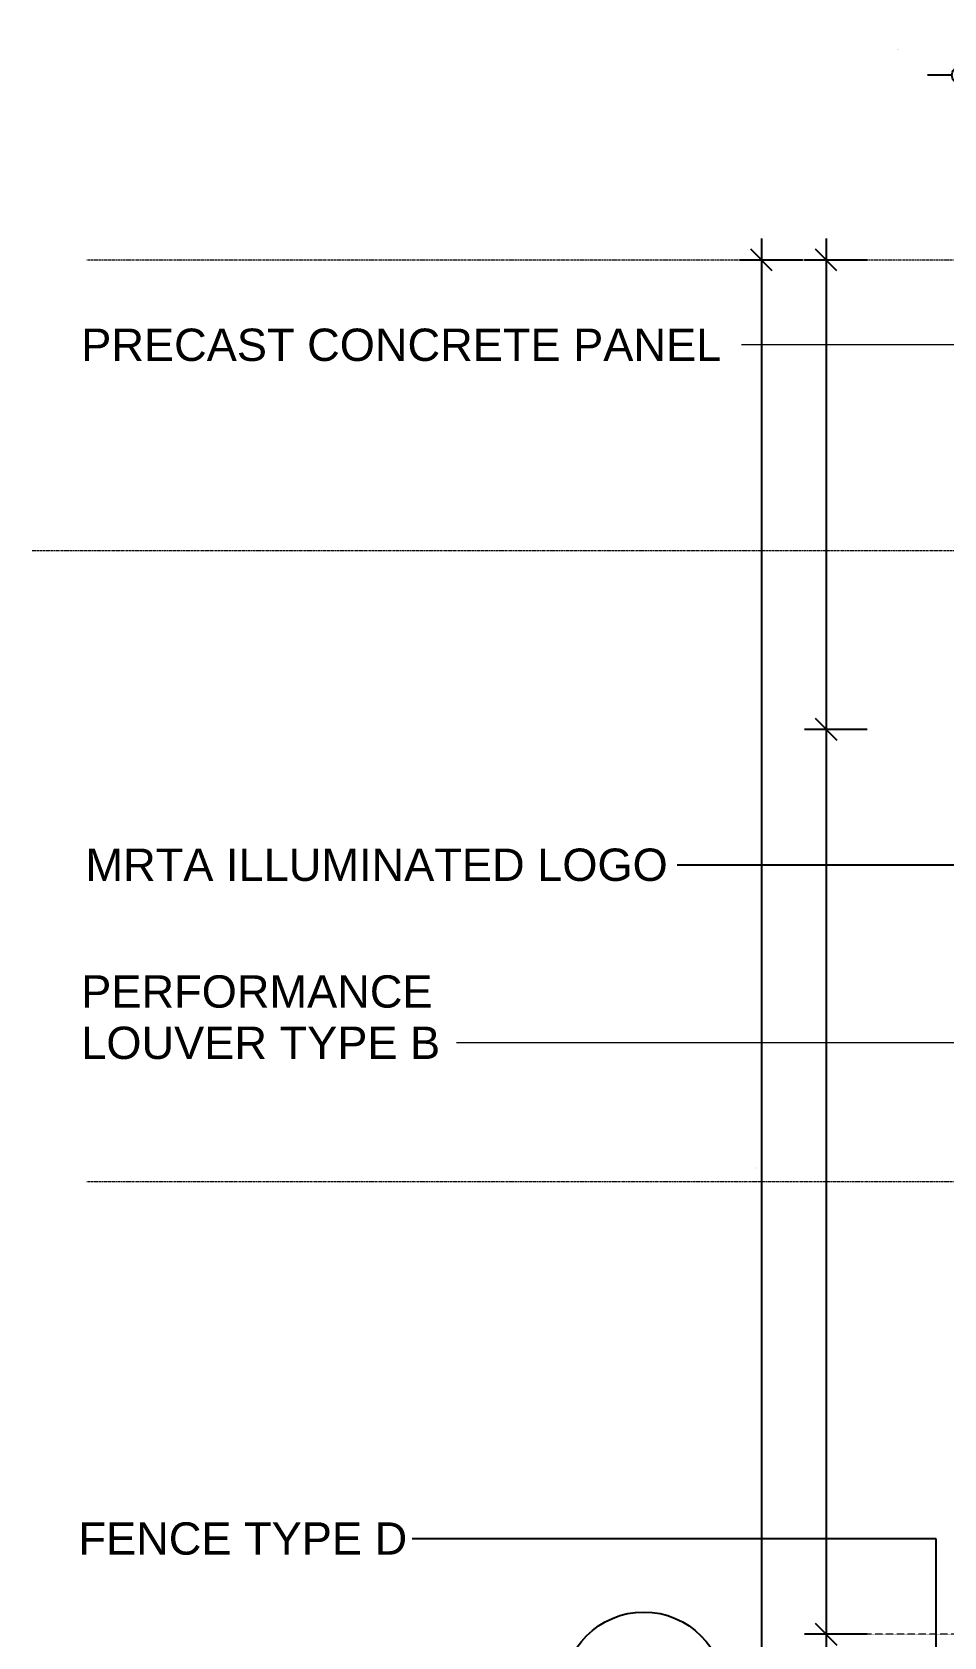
# Model space of a CAD drawing. Header units: millimetres. Extents: x -153298 to 620751, y -313239 to 250031.
# Drawn here: x 79838 to 88296, y -290922 to -276032 of the extents above; entities that cross this region are included whole.
import ezdxf

# ---------------------------------------------------------------- set-up
doc = ezdxf.new("R2010")
doc.units = ezdxf.units.MM
doc.linetypes.add('Centre', pattern=[31.75, 6.35, -4.7625, 15.875, -4.7625])
doc.linetypes.add('DPA_Hidden 50', pattern=[3, 2, -1])
for name, color, linetype, lineweight in [('A-ANNO-DIMS', 7, 'Continuous', 9), ('A-ANNO-KEYN', 7, 'Continuous', 25), ('A-ANNO-NOTE', 7, 'Continuous', 35), ('A-DETL', 7, 'Continuous', 70), ('A-FLOR-LEVL', 7, 'Continuous', 35), ('G-ANNO-TEXT', 7, 'Continuous', 9)]:
    doc.layers.add(name, color=color, linetype=linetype, lineweight=lineweight)
doc.styles.add('Arial_2', font='arial.ttf', dxfattribs={"height": 3})
doc.dimstyles.new('DPA-DIM-3_0_C-T', dxfattribs={"dimscale": 304.8, "dimtxt": 306.07782, "dimasz": 0.492126, "dimexe": 0.656168, "dimexo": 0.0625, "dimgap": 0.164042, "dimtad": 0, "dimjust": 2, "dimdec": 0, "dimzin": 0, "dimdsep": 46, "dimtxsty": 'Arial_2', "dimblk1": 'DOTBLANK', "dimblk2": 'OBLIQUE', "dimsah": 1, "dimcen": 0.09, "dimdle": 0.656168, "dimclrd": 7, "dimclre": 7, "dimclrt": 7, "dimadec": 8, "dimazin": 0, "dimtfac": 1, "dimtdec": 4, "dimtix": 1, "dimtmove": 2, "dimatfit": 3, "dimfxl": 1.312336, "dimfxlon": 1, "dimtvp": 1, "dimtolj": 1, "dimtzin": 0, "dimarcsym": 2})
doc.dimstyles.new('DPA-DIM-3_0_T-T', dxfattribs={"dimscale": 304.8, "dimtxt": 306.07782, "dimasz": 0.656168, "dimexe": 0.656168, "dimexo": 0.0625, "dimgap": 0.164042, "dimtad": 1, "dimdec": 0, "dimzin": 0, "dimdsep": 46, "dimtxsty": 'Arial_2', "dimblk1": 'OBLIQUE', "dimblk2": 'OBLIQUE', "dimsah": 1, "dimcen": 0.09, "dimdle": 0.656168, "dimclrd": 7, "dimclre": 7, "dimclrt": 7, "dimadec": 8, "dimazin": 0, "dimtfac": 1, "dimtdec": 4, "dimtix": 1, "dimtmove": 0, "dimatfit": 3, "dimfxl": 1.312336, "dimfxlon": 1, "dimtvp": 1, "dimtolj": 1, "dimtzin": 0, "dimarcsym": 2})

# ---------------------------------------------------------------- blocks, each defined once
blk = doc.blocks.new('_Oblique')
at = {"color": 7, "linetype": 'ByBlock', "lineweight": -2}
blk.add_line((-0.5, -0.5), (0.5, 0.5), dxfattribs=at)
blk = doc.blocks.new('*D3771')
at = {"layer": 'A-ANNO-DIMS', "color": 7, "lineweight": -2, "transparency": 16777216}
for p, q in [((87204, -277947), (87204, -282702)), ((87585, -278147), (87004, -278147)), ((87585, -282502), (87004, -282502))]:
    blk.add_line(p, q, dxfattribs=at)
at = {"layer": 'DEFPOINTS', "color": 7, "transparency": 16777216}
for p in [(87604, -278147), (87204, -282502), (87604, -282502)]:
    blk.add_point(p, dxfattribs=at)
at = {"layer": 'A-ANNO-DIMS', "color": 7, "lineweight": -2, "transparency": 16777216, "xscale": 200, "yscale": 200, "zscale": 200}
for p, rotation in [((87204, -278147), 90), ((87204, -282502), 270)]:
    blk.add_blockref('_Oblique', p, dxfattribs=dict(at, rotation=rotation))
at = {"layer": 'A-ANNO-DIMS', "color": 7, "transparency": 16777216, "insert": (87152, -280324), "char_height": 3, "width": 1107.53, "attachment_point": 5, "rotation": 90, "style": 'Arial_2'}
blk.add_mtext('\\A1;4355', dxfattribs=at)
blk = doc.blocks.new('*D3772')
at = {"layer": 'A-ANNO-DIMS', "color": 7, "lineweight": -2, "transparency": 16777216}
for p, q in [((87204, -282302), (87204, -291097)), ((87585, -282502), (87004, -282502)), ((87585, -290897), (87004, -290897))]:
    blk.add_line(p, q, dxfattribs=at)
at = {"layer": 'DEFPOINTS', "color": 7, "transparency": 16777216}
for p in [(87604, -282502), (87204, -290897), (87604, -290897)]:
    blk.add_point(p, dxfattribs=at)
at = {"layer": 'A-ANNO-DIMS', "color": 7, "lineweight": -2, "transparency": 16777216, "xscale": 200, "yscale": 200, "zscale": 200}
for p, rotation in [((87204, -282502), 90), ((87204, -290897), 270)]:
    blk.add_blockref('_Oblique', p, dxfattribs=dict(at, rotation=rotation))
at = {"layer": 'A-ANNO-DIMS', "color": 7, "transparency": 16777216, "insert": (87152, -286699), "char_height": 3, "width": 1107.53, "attachment_point": 5, "rotation": 90, "style": 'Arial_2'}
blk.add_mtext('\\A1;8395', dxfattribs=at)
blk = doc.blocks.new('*D3773')
at = {"layer": 'A-ANNO-DIMS', "color": 7, "lineweight": -2, "transparency": 16777216}
for p, q in [((87204, -290697), (87204, -295197)), ((87585, -290897), (87004, -290897)), ((87585, -294997), (87004, -294997))]:
    blk.add_line(p, q, dxfattribs=at)
at = {"layer": 'DEFPOINTS', "color": 7, "transparency": 16777216}
for p in [(87604, -290897), (87204, -294997), (87604, -294997)]:
    blk.add_point(p, dxfattribs=at)
at = {"layer": 'A-ANNO-DIMS', "color": 7, "lineweight": -2, "transparency": 16777216, "xscale": 200, "yscale": 200, "zscale": 200}
for p, rotation in [((87204, -290897), 90), ((87204, -294997), 270)]:
    blk.add_blockref('_Oblique', p, dxfattribs=dict(at, rotation=rotation))
at = {"layer": 'A-ANNO-DIMS', "color": 7, "transparency": 16777216, "insert": (87152, -292947), "char_height": 3, "width": 1107.53, "attachment_point": 5, "rotation": 90, "style": 'Arial_2'}
blk.add_mtext('\\A1;4100', dxfattribs=at)
blk = doc.blocks.new('_DotBlank')
at = {"color": 7, "linetype": 'ByBlock', "lineweight": -2}
blk.add_line((-0.5, 0), (-1, 0), dxfattribs=at)
blk.add_circle((0, 0), 0.5, dxfattribs=at)
blk = doc.blocks.new('*D3684')
at = {"layer": 'A-ANNO-DIMS', "color": 7, "lineweight": -2, "transparency": 16777216}
for p, q in [((88445, -276051), (88445, -276632)), ((88568, -276813), (88568, -276232)), ((88295, -276432), (88145, -276432)), ((88445, -276432), (88568, -276432)), ((88568, -276432), (88718, -276432))]:
    blk.add_line(p, q, dxfattribs=at)
at = {"layer": 'DEFPOINTS', "color": 7, "transparency": 16777216}
for p in [(88445, -276032), (88568, -276432), (88568, -276832)]:
    blk.add_point(p, dxfattribs=at)
at = {"layer": 'A-ANNO-DIMS', "color": 7, "lineweight": -2, "transparency": 16777216, "xscale": 150, "yscale": 150, "zscale": 150}
blk.add_blockref('_DotBlank', (88445, -276432), dxfattribs=at)
at = {"layer": 'A-ANNO-DIMS', "color": 7, "lineweight": -2, "transparency": 16777216, "xscale": 150, "yscale": 150, "zscale": 150, "rotation": 180}
blk.add_blockref('_Oblique', (88568, -276432), dxfattribs=at)
at = {"layer": 'A-ANNO-DIMS', "color": 7, "transparency": 16777216, "insert": (87866, -276191), "char_height": 3, "width": 830.65, "attachment_point": 1, "line_spacing_factor": 0.941778, "style": 'Arial_2'}
blk.add_mtext('\\A1;123', dxfattribs=at)
blk = doc.blocks.new('*D3714')
at = {"layer": 'A-ANNO-DIMS', "color": 7, "lineweight": -2, "transparency": 16777216}
for p, q in [((86604, -277947), (86604, -295197)), ((86985, -278147), (86404, -278147)), ((86985, -294997), (86404, -294997))]:
    blk.add_line(p, q, dxfattribs=at)
at = {"layer": 'DEFPOINTS', "color": 7, "transparency": 16777216}
for p in [(87004, -278147), (86604, -294997), (87004, -294997)]:
    blk.add_point(p, dxfattribs=at)
at = {"layer": 'A-ANNO-DIMS', "color": 7, "lineweight": -2, "transparency": 16777216, "xscale": 200, "yscale": 200, "zscale": 200}
for p, rotation in [((86604, -278147), 90), ((86604, -294997), 270)]:
    blk.add_blockref('_Oblique', p, dxfattribs=dict(at, rotation=rotation))
at = {"layer": 'A-ANNO-DIMS', "color": 7, "transparency": 16777216, "insert": (86552, -286572), "char_height": 3, "width": 1384.41, "attachment_point": 5, "rotation": 90, "style": 'Arial_2'}
blk.add_mtext('\\A1;16850', dxfattribs=at)

msp = doc.modelspace()

# ---------------------------------------------------------------- linework, layer by layer
at = {"layer": 'A-ANNO-KEYN', "color": 7}
for p, q in [((89898.9398, -283761.9023), (85822.2853, -283761.9023)), ((88224.1294, -290013.1254), (83363.0965, -290013.1254)), ((88224.1294, -293409.25), (88224.1294, -290013.1254))]:
    msp.add_line(p, q, dxfattribs=at)
at = {"layer": 'A-ANNO-NOTE', "color": 7, "lineweight": 25}
msp.add_circle((85512.1188, -291440.5976), 750, dxfattribs=at)
at = {"layer": 'A-DETL', "color": 7, "linetype": 'DPA_Hidden 50', "lineweight": 9}
msp.add_line((88567.88, -290896.753), (87203.9473, -290896.753), dxfattribs=at)
at = {"layer": 'A-FLOR-LEVL', "color": 7, "linetype": 'Centre', "lineweight": 9}
for p, q in [((80346.0738, -278146.753), (144086.7932, -278146.753)), ((79837.5395, -280841.6324), (143578.2589, -280841.6324)), ((80346.0738, -286696.753), (144086.7932, -286696.753))]:
    msp.add_line(p, q, dxfattribs=at)
at = {"layer": 'G-ANNO-TEXT', "color": 7}
for p, q in [((86426.2677, -278933.3988), (86419.1532, -278933.3988)), ((97876.9628, -278933.3988), (86426.2677, -278933.3988)), ((83785.514, -285409.6488), (83773.3198, -285409.6488)), ((89065.432, -285409.6488), (83785.514, -285409.6488))]:
    msp.add_line(p, q, dxfattribs=at)

# ---------------------------------------------------------------- texts
at = {"layer": 'A-ANNO-KEYN', "color": 7, "lineweight": 9, "char_height": 300, "attachment_point": 1, "style": 'Arial_2'}
for s, insert, width in [('MRTA ILLUMINATED LOGO', (80332.2853, -283607.5481), 6645.989375), ('FENCE TYPE D', (80267.0965, -289858.7712), 3743.880625)]:
    msp.add_mtext(s, dxfattribs=dict(at, insert=insert, width=width))
at = {"layer": 'G-ANNO-TEXT', "color": 7, "char_height": 300, "attachment_point": 1, "style": 'Arial_2'}
for s, insert, width in [('PRECAST CONCRETE PANEL', (80293.2677, -278783.3988), 7303.373125), ('PERFORMANCE ', (80293.2677, -284783.3988), 4112.656875), ('LOUVER TYPE B', (80293.2677, -285259.6488), 4096.623125)]:
    msp.add_mtext(s, dxfattribs=dict(at, insert=insert, width=width))

# ---------------------------------------------------------------- dimensions: what is measured, and where the dimension line sits
at = {"layer": 'A-ANNO-DIMS', "color": 7}
dim = msp.add_linear_dim(base=(88567.88, -276432.3847), p1=(88444.8801, -276032.3847), p2=(88567.88, -276832.3847), dimstyle='DPA-DIM-3_0_C-T', override={"dimpost": '<>', "dimclrd": 7, "dimclre": 7, "dimclrt": 7, "dimfxl": 809.400377}, dxfattribs=at)
dim.commit()
dim.dimension.update_dxf_attribs({"geometry": '*D3684', "text_midpoint": (88280.9973, -276192.9158), "dimtype": 160})
for base, p1, p2, override, picture, middle in [((86603.9473, -294996.753), (87003.9473, -278146.753), (87003.9473, -294996.753), {"dimpost": '<>', "dimclrd": 7, "dimclre": 7, "dimclrt": 7, "dimfxl": 16850}, '*D3714', (86552.4156, -286571.753)), ((87203.9473, -282501.6324), (87603.9473, -278146.753), (87603.9473, -282501.6324), {"dimpost": '<>', "dimclrd": 7, "dimclre": 7, "dimclrt": 7, "dimfxl": 4354.879433}, '*D3771', (87152.4146, -280324.1927)), ((87203.9473, -290896.753), (87603.9473, -282501.6324), (87603.9473, -290896.753), {"dimpost": '<>', "dimclrd": 7, "dimclre": 7, "dimclrt": 7, "dimfxl": 8395.120567}, '*D3772', (87152.4146, -286699.1927)), ((87203.9473, -294996.753), (87603.9473, -290896.753), (87603.9473, -294996.753), {"dimpost": '<>', "dimclrd": 7, "dimclre": 7, "dimclrt": 7, "dimfxl": 4100}, '*D3773', (87152.4156, -292946.753))]:
    dim = msp.add_linear_dim(base=base, p1=p1, p2=p2, angle=90, dimstyle='DPA-DIM-3_0_T-T', override=override, dxfattribs=at)
    dim.commit()
    dim.dimension.update_dxf_attribs({"geometry": picture, "text_midpoint": middle})

doc.saveas('drawing.dxf')
